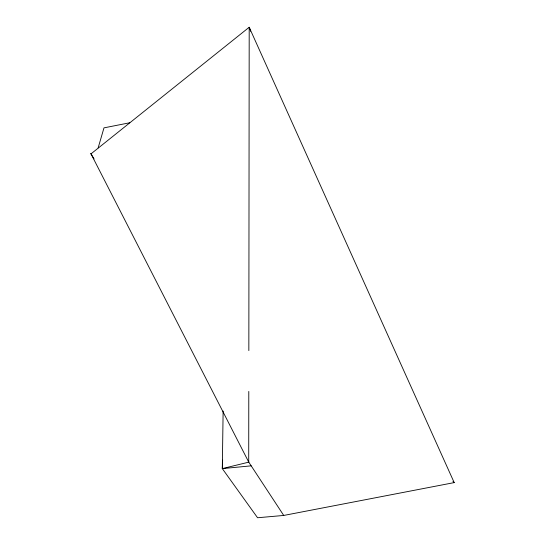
<?xml version="1.0" encoding="UTF-8"?>
<svg xmlns="http://www.w3.org/2000/svg" width="545" height="545" viewBox="0 0 545 545"><rect width="100%" height="100%" fill="white"/><g stroke="black" fill="none" stroke-linecap="round" stroke-linejoin="round"><path stroke-width="0.82" d="M94.06 158.902L90.804 153.486L248.711 462.058L248.792 391.433M248.84 350.592L249.201 27.25L91.022 153.853M250.611 31.263L249.201 27.25L454.196 482.604L283.734 515.447L257.567 517.75L222.305 468.611L223.13 411.046M251.197 465.839L222.305 468.611L222.626 460.144M98.155 147.879L103.979 127.864L129.764 122.761M222.305 468.611L248.772 462.146L248.397 460.484M452.95 481.439L454.196 482.604M248.254 461.363L283.734 515.447M248.343 460.396L248.711 462.058"/></g></svg>
